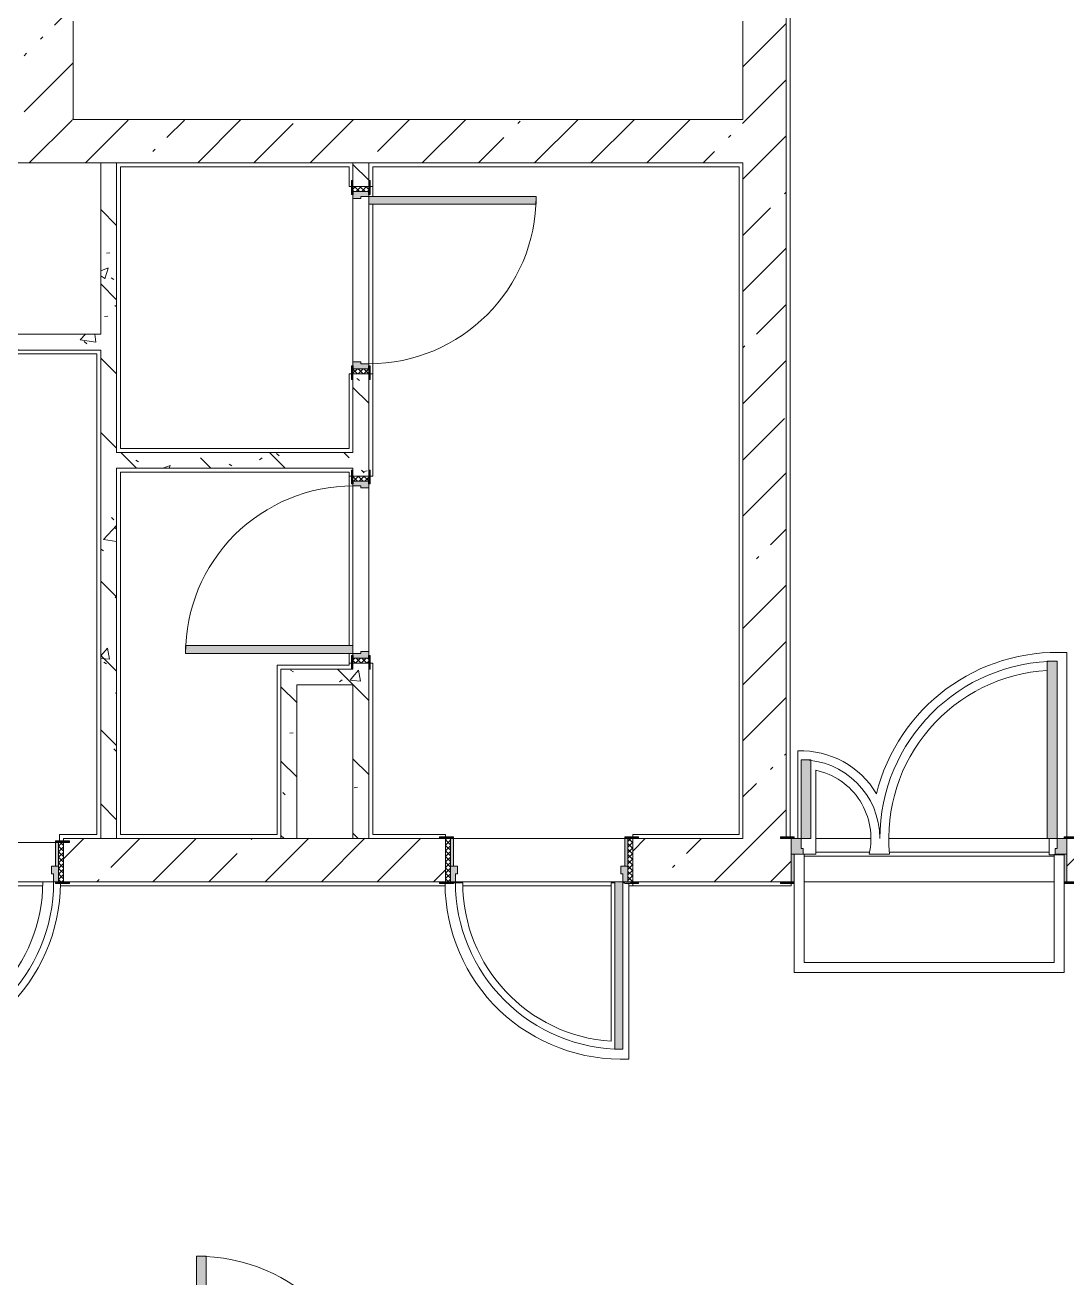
# Model space of a CAD drawing. Header units: millimetres. Extents: x -7229 to 193500, y -8553 to 29000.
# Drawn here: x 89165 to 94455, y 11389 to 17750 of the extents above; entities that cross this region are included whole.
import ezdxf

# ---------------------------------------------------------------- set-up
doc = ezdxf.new("R2010")
doc.units = ezdxf.units.MM
for name, color, linetype, lineweight, true_color in [('A-DOOR-1', 7, 'Continuous', 5, 0xaaaaaa), ('A-DOOR-2', 7, 'Continuous', 5, 0xe2e2e2), ('A-DOOR-FRAM-1', 7, 'Continuous', 5, 0xe2e2e2), ('A-DOOR-FRAM-2', 7, 'Continuous', 5, 0xaaaaaa), ('A-FLOR-1', 7, 'Continuous', 5, 0xaaaaaa), ('I-WALL-3', 7, 'Continuous', 5, 0x787878)]:
    doc.layers.add(name, color=color, linetype=linetype, lineweight=lineweight, true_color=true_color)
doc.layers.add('A-WALL-1', color=7, linetype='Continuous', lineweight=9)
doc.layers.add('I-WALL', color=7, linetype='Continuous', lineweight=5)
pattern_1 = [(45, (0, 0), (-285.1231, 285.1231), []), (45, (285.12, 0), (-285.1231, 285.1231), [504.031, -100.806, 16.764, -84.042])]
pattern_2 = [(135, (0, 0), (-377.1708, -377.1708), [533.4, -88.9, 17.78, -88.9]), (135, (0, 376.94), (-377.1708, -377.1708), []), (50, (0, 0), (637.6445, -55.7866), [66.675, -733.425]), (355, (0, 0), (-123.3494, 668.699), [53.34, -586.74]), (100.451, (53.14, -4.65), (514.299, 612.908), [56.665, -623.315]), (46.184, (0, 177.8), (948.7764, -147.15), [100.012, -1100.137]), (96.636, (79.1, 165.5), (830.909, 865.997), [84.998, -934.973]), (351.184, (0, 177.8), (830.918, 865.988), [80.01, -880.11]), (21, (88.9, 133.35), (530.6506, -357.9283), [66.675, -733.425]), (326, (88.9, 133.35), (216.308, 644.6585), [53.34, -586.74]), (71.451, (133.1, 103.5), (746.9596, 286.7243), [56.665, -623.315]), (37.5, (0, 0), (10.81053, 295.9426), [16.764, -562.864, 16.764, -578.866, -588.962]), (37.5, (0, 0), (10.81053, 295.9426), [-1175.258, 16.764, -572.198]), (7.5, (0, 0), (233.8692, 350.6318), [16.764, -322.834, 16.764, -549.529, -224.472]), (7.5, (0, 0), (233.8692, 350.6318), [-905.891, 16.764, -207.708]), (327.5, (-198.25, 0), (474.5678, -20.0513), [16.764, -205.486, 16.764, -676.656, -920.115]), (327.5, (-198.25, 0), (474.5678, -20.0513), [-915.67, 16.764, -903.351]), (317.5, (-287.15, 0), (518.4522, 88.9934), [16.764, -272.161, 16.764, -443.738, -653.415]), (317.5, (-287.15, 0), (518.4522, 88.9934), [-749.427, 16.764, -636.651])]
pattern_3 = [(135, (1826.41, 104.685), (-14.14214, -14.14214), []), (225, (1826.41, 104.685), (14.14214, -14.14214), [])]
pattern_4 = [(45, (-296.384, 104.685), (-14.1421, 14.1421), []), (135, (-296.384, 104.685), (-14.1421, -14.1421), [])]

# ---------------------------------------------------------------- blocks, each defined once
blk = doc.blocks.new('110_Дверь_СКБ_2Ст - Д-1_л_Лестничная клетка EIS60 2-32142534-1_2_1_птичка зашивка')
at = {"layer": 'A-DOOR-2'}
for points in [[(662.5, 1010), (612.5, 1010), (612.5, 110), (662.5, 110), (662.5, 786.4)], [(-637.5, 510), (-637.5, 110), (-587.5, 110), (-587.5, 510)], [(712.4, 30), (697.5, 30), (699.6, -110), (712.5, -110), (712.5, 30)]]:
    blk.add_hatch(color=256, dxfattribs=at).paths.add_polyline_path(points)
h = blk.add_hatch(color=256, dxfattribs=at)
h.paths.add_polyline_path([(662.5, 110), (662.5, 60), (652.5, 60), (652.5, 30), (712.5, 32.6), (712.5, 110)])
h.paths.add_polyline_path([(-637.5, 110), (-687.5, 110), (-687.2, 30), (-627.5, 35.6), (-627.5, 60), (-637.5, 60), (-637.5, 104.8)])
at = {"layer": 'A-DOOR-FRAM-1'}
for points in [[(-672.5, 118), (-742.5, 118), (-742.5, 110), (-672.5, 110)], [(729.9, 118), (697.5, 118), (697.5, 110), (767.5, 110), (767.5, 118)], [(-672.5, 30), (-687.5, 30), (-687.4, -110), (-672.5, -110), (-672.5, -21.5)], [(-687.4, -110), (-742.5, -110.2), (-742.5, -118), (-672.5, -118), (-674.5, -110)], [(767.5, -110), (697.5, -110), (698.9, -118), (767.5, -118)]]:
    blk.add_hatch(color=256, dxfattribs=at).paths.add_polyline_path(points)
at = {"layer": 'A-DOOR-1'}
for p, q in [((662.5, 1010), (612.5, 1010)), ((612.5, 1010), (612.5, 110)), ((662.5, 110), (662.5, 1010)), ((-637.5, 510), (-637.5, 110)), ((-587.5, 510), (-637.5, 510)), ((-587.5, 110), (-587.5, 510)), ((-637.5, 110), (-587.5, 110)), ((612.5, 110), (662.5, 110))]:
    blk.add_line(p, q, dxfattribs=at)
for centre, radius, start, end in [((662.5, 110), 900, 90, 180), ((-637.5, 110), 400, 360, 90)]:
    blk.add_arc(centre, radius, start, end, dxfattribs=at)
at = {"layer": 'A-DOOR-FRAM-2'}
for p, q in [((-672.5, 118), (-742.5, 118)), ((-742.5, 118), (-742.5, 110)), ((-742.5, 110), (-672.5, 110)), ((-637.5, 110), (-687.5, 110)), ((-687.5, 110), (-687.5, 30)), ((-672.5, 110), (-672.5, 118)), ((-637.5, 60), (-637.5, 110)), ((662.5, 110), (662.5, 60)), ((712.5, 110), (662.5, 110)), ((767.5, 118), (697.5, 118)), ((697.5, 118), (697.5, 110)), ((697.5, 110), (767.5, 110)), ((712.5, 30), (712.5, 110)), ((767.5, 110), (767.5, 118)), ((-687.5, 30), (-627.5, 30)), ((-672.5, 30), (-687.5, 30)), ((-687.5, 30), (-687.5, -110)), ((-672.5, -110), (-672.5, 30)), ((-627.5, 60), (-637.5, 60)), ((-627.5, 30), (-627.5, 60)), ((662.5, 60), (652.5, 60)), ((652.5, 60), (652.5, 30)), ((652.5, 30), (712.5, 30)), ((712.5, 30), (697.5, 30)), ((697.5, 30), (697.5, -110)), ((712.5, -110), (712.5, 30)), ((-672.5, -110), (-742.5, -110)), ((-742.5, -110), (-742.5, -118)), ((-742.5, -118), (-672.5, -118)), ((-687.5, -110), (-672.5, -110)), ((-672.5, -118), (-672.5, -110)), ((697.5, -110), (712.5, -110)), ((767.5, -110), (697.5, -110)), ((697.5, -110), (697.5, -118)), ((697.5, -118), (767.5, -118)), ((767.5, -118), (767.5, -110))]:
    blk.add_line(p, q, dxfattribs=at)
blk = doc.blocks.new('110_Дверь_СКБ_1Ст_Внутренняя1 - Д-8 950x2100h_охрана-31784688-1_2_1_птичка зашивка')
at = {"layer": 'A-DOOR-1'}
h = blk.add_hatch(dxfattribs=at)
h.set_pattern_fill('FP_23', color=256, style=0, pattern_type=2)
h.set_pattern_definition([(135, (1826.41, 164.685), (-14.14214, -14.14214), []), (225, (1826.41, 164.685), (14.14214, -14.14214), [])])
h.paths.add_polyline_path([(487.5, 100), (462.5, 100), (462.5, -100), (487.5, -100)])
at = {"layer": 'A-DOOR-2'}
h = blk.add_hatch(color=256, dxfattribs=at)
h.paths.add_polyline_path([(-422.5, 100), (-437.5, 100), (-437.5, 20), (-402.5, 20), (-402.5, 60), (-412.5, 60), (-412.5, 100)])
h.paths.add_polyline_path([(462.5, 100), (437.5, 100), (437.5, 60), (427.5, 60), (427.5, 20), (462.5, 20)])
at = {"layer": 'A-DOOR-FRAM-1'}
for points in [[(397.5, 950), (397.5, 100), (437.5, 100), (437.5, 950)], [(-432.5, 108), (-492.5, 108), (-492.5, 100), (-422.5, 100), (-422.5, 108)], [(467.5, 108), (447.5, 108), (447.5, 100), (517.5, 100), (517.5, 108), (487.5, 108)], [(-437.5, 20), (-437.5, -100), (-422.5, -100), (-422.5, 20)], [(447.5, 20), (447.5, -100), (462.5, -100), (462.5, 20)], [(-462.5, -100), (-492.5, -100), (-492.5, -108), (-422.5, -108), (-422.5, -100), (-437.5, -100)], [(487.5, -100), (447.5, -100), (447.5, -108), (517.5, -108), (517.5, -100)]]:
    blk.add_hatch(color=256, dxfattribs=at).paths.add_polyline_path(points)
at = {"layer": 'A-DOOR-FRAM-2'}
h = blk.add_hatch(dxfattribs=at)
h.set_pattern_fill('FP_24', color=256, style=0, pattern_type=2)
h.set_pattern_definition([(45, (-296.384, 164.685), (-14.1421, 14.1421), []), (135, (-296.384, 164.685), (-14.1421, -14.1421), [])])
h.paths.add_polyline_path([(-458.5, 100), (-462.5, 100), (-462.5, -100), (-437.5, -100), (-437.5, 100)])
at = {"layer": 'A-DOOR-1'}
for p, q in [((437.5, 950), (397.5, 950)), ((397.5, 950), (397.5, 100)), ((437.5, 100), (437.5, 950)), ((397.5, 100), (437.5, 100))]:
    blk.add_line(p, q, dxfattribs=at)
blk.add_arc((437.5, 100), 850, 90, 180, dxfattribs=at)
at = {"layer": 'A-DOOR-FRAM-2'}
for p, q in [((-422.5, 108), (-492.5, 108)), ((-492.5, 108), (-492.5, 100)), ((-492.5, 100), (-422.5, 100)), ((-437.5, 100), (-462.5, 100)), ((-462.5, 100), (-462.5, -100)), ((-412.5, 100), (-437.5, 100)), ((-437.5, 100), (-437.5, 20)), ((-437.5, -100), (-437.5, 100)), ((-422.5, 100), (-437.5, 100)), ((-437.5, 100), (-437.5, 99)), ((-437.5, 99), (-422.5, 99)), ((-422.5, 100), (-422.5, 108)), ((-422.5, 99), (-422.5, 100)), ((-412.5, 60), (-412.5, 100)), ((437.5, 100), (437.5, 60)), ((462.5, 100), (437.5, 100)), ((517.5, 108), (447.5, 108)), ((447.5, 108), (447.5, 100)), ((462.5, 100), (447.5, 100)), ((447.5, 100), (447.5, 99)), ((447.5, 100), (517.5, 100)), ((447.5, 99), (462.5, 99)), ((462.5, 20), (462.5, 100)), ((487.5, 100), (462.5, 100)), ((462.5, 100), (462.5, -100)), ((462.5, 99), (462.5, 100)), ((487.5, -100), (487.5, 100)), ((517.5, 100), (517.5, 108)), ((-437.5, 20), (-402.5, 20)), ((-422.5, 20), (-437.5, 20)), ((-437.5, 20), (-437.5, -100)), ((-422.5, -100), (-422.5, 20)), ((-402.5, 60), (-412.5, 60)), ((-402.5, 20), (-402.5, 60)), ((437.5, 60), (427.5, 60)), ((427.5, 60), (427.5, 20)), ((427.5, 20), (462.5, 20)), ((462.5, 20), (447.5, 20)), ((447.5, 20), (447.5, -100)), ((462.5, -100), (462.5, 20)), ((-422.5, -100), (-492.5, -100)), ((-492.5, -100), (-492.5, -108)), ((-492.5, -108), (-422.5, -108)), ((-462.5, -100), (-437.5, -100)), ((-437.5, -100), (-422.5, -100)), ((-422.5, -108), (-422.5, -100)), ((447.5, -100), (462.5, -100)), ((517.5, -100), (447.5, -100)), ((447.5, -100), (447.5, -108)), ((447.5, -108), (517.5, -108)), ((462.5, -100), (487.5, -100)), ((517.5, -108), (517.5, -100))]:
    blk.add_line(p, q, dxfattribs=at)
blk = doc.blocks.new('110_Дверь_СКБ_1Ст_Внутренняя1 - Д-8_п_ 950x2100h_охрана 2-32201800-1_2_1_птичка зашивка')
at = {"layer": 'A-DOOR-1'}
h = blk.add_hatch(dxfattribs=at)
h.set_pattern_fill('FP_57', color=256, style=0, pattern_type=2)
h.set_pattern_definition([(135, (1826.41, 174.685), (-14.14214, -14.14214), []), (225, (1826.41, 174.685), (14.14214, -14.14214), [])])
h.paths.add_polyline_path([(462.5, 110), (462.5, -110), (487.5, -110), (487.5, 110)])
at = {"layer": 'A-DOOR-2'}
h = blk.add_hatch(color=256, dxfattribs=at)
h.paths.add_polyline_path([(462.5, 110), (437.5, 110), (437.5, 70), (427.5, 70), (427.5, 30), (462.5, 30)])
h.paths.add_polyline_path([(-412.5, 110), (-437.5, 110), (-437.5, 30), (-402.5, 30), (-402.5, 70), (-412.5, 70)])
at = {"layer": 'A-DOOR-FRAM-1'}
for points in [[(-412.5, 960), (-412.5, 110), (-372.5, 115.3), (-372.5, 960), (-394.7, 960)], [(-443.8, 118), (-492.5, 118), (-492.5, 110), (-422.5, 115.3), (-422.5, 118), (-443.5, 118)], [(487.5, 118), (447.5, 115.3), (447.5, 110), (517.5, 110), (517.5, 118), (490, 118)], [(-437.5, 30), (-437.5, -110), (-422.5, -110), (-422.5, 30)], [(462.5, 30), (447.5, 30), (447.5, -110), (462.5, -110)], [(-422.5, -110), (-492.5, -110.2), (-492.5, -118), (-422.5, -118)], [(487.5, -110), (447.5, -110), (447.5, -118), (517.5, -118), (517.5, -110)]]:
    blk.add_hatch(color=256, dxfattribs=at).paths.add_polyline_path(points)
at = {"layer": 'A-DOOR-FRAM-2'}
h = blk.add_hatch(dxfattribs=at)
h.set_pattern_fill('FP_58', color=256, style=0, pattern_type=2)
h.set_pattern_definition([(45, (-296.384, 174.685), (-14.1421, 14.1421), []), (135, (-296.384, 174.685), (-14.1421, -14.1421), [])])
h.paths.add_polyline_path([(-462.5, 110), (-462.5, -110), (-437.5, -110), (-437.5, 110)])
at = {"layer": 'A-DOOR-1'}
for p, q in [((-412.5, 960), (-412.5, 110)), ((-372.5, 960), (-412.5, 960)), ((-372.5, 110), (-372.5, 960)), ((-412.5, 110), (-372.5, 110))]:
    blk.add_line(p, q, dxfattribs=at)
blk.add_arc((-412.5, 110), 850, 360, 90, dxfattribs=at)
at = {"layer": 'A-DOOR-FRAM-2'}
for p, q in [((-422.5, 118), (-492.5, 118)), ((-492.5, 118), (-492.5, 110)), ((-492.5, 110), (-422.5, 110)), ((-437.5, 110), (-462.5, 110)), ((-462.5, 110), (-462.5, -110)), ((-412.5, 110), (-437.5, 110)), ((-437.5, 110), (-437.5, 30)), ((-437.5, -110), (-437.5, 110)), ((-422.5, 110), (-437.5, 110)), ((-437.5, 110), (-437.5, 109)), ((-437.5, 109), (-422.5, 109)), ((-422.5, 110), (-422.5, 118)), ((-422.5, 109), (-422.5, 110)), ((-412.5, 70), (-412.5, 110)), ((-402.5, 70), (-412.5, 70)), ((-402.5, 30), (-402.5, 70)), ((437.5, 70), (427.5, 70)), ((427.5, 70), (427.5, 30)), ((437.5, 110), (437.5, 70)), ((462.5, 110), (437.5, 110)), ((517.5, 118), (447.5, 118)), ((447.5, 118), (447.5, 110)), ((462.5, 110), (447.5, 110)), ((447.5, 110), (447.5, 109)), ((447.5, 110), (517.5, 110)), ((447.5, 109), (462.5, 109)), ((462.5, 30), (462.5, 110)), ((487.5, 110), (462.5, 110)), ((462.5, 110), (462.5, -110)), ((462.5, 109), (462.5, 110)), ((487.5, -110), (487.5, 110)), ((517.5, 110), (517.5, 118)), ((-437.5, 30), (-402.5, 30)), ((-422.5, 30), (-437.5, 30)), ((-437.5, 30), (-437.5, -110)), ((-422.5, -110), (-422.5, 30)), ((427.5, 30), (462.5, 30)), ((462.5, 30), (447.5, 30)), ((447.5, 30), (447.5, -110)), ((462.5, -110), (462.5, 30)), ((-422.5, -110), (-492.5, -110)), ((-492.5, -110), (-492.5, -118)), ((-492.5, -118), (-422.5, -118)), ((-462.5, -110), (-437.5, -110)), ((-437.5, -110), (-422.5, -110)), ((-422.5, -118), (-422.5, -110)), ((447.5, -110), (462.5, -110)), ((517.5, -110), (447.5, -110)), ((447.5, -110), (447.5, -118)), ((447.5, -118), (517.5, -118)), ((462.5, -110), (487.5, -110)), ((517.5, -118), (517.5, -110))]:
    blk.add_line(p, q, dxfattribs=at)
blk = doc.blocks.new('110_Дверь_СКБ_2Ст - Д-2а_п_ Из коридора на лестницу-32215207-1_2_1_птичка зашивка')
at = {"layer": 'A-DOOR-2'}
for points in [[(-637.5, 100), (-587.5, 100), (-587.5, 1000), (-637.5, 1000), (-637.5, 107.6)], [(612.5, 100), (662.5, 100), (662.5, 500), (612.5, 500), (612.5, 120)], [(712.5, -100), (712.5, 20), (697.5, 20), (697.5, -100), (703.7, -100)]]:
    blk.add_hatch(color=256, dxfattribs=at).paths.add_polyline_path(points)
h = blk.add_hatch(color=256, dxfattribs=at)
h.paths.add_polyline_path([(-637.5, 20), (-627.5, 20), (-627.5, 50), (-637.5, 50), (-637.5, 100), (-687.5, 100), (-684.3, 20)])
h.paths.add_polyline_path([(662.5, 20), (712.5, 20), (712.5, 100), (662.5, 100), (662.5, 50), (652.5, 50), (652.5, 20)])
at = {"layer": 'A-DOOR-FRAM-1'}
for points in [[(-672.5, 100), (-672.5, 108), (-742.5, 108), (-742.5, 100), (-687.5, 100)], [(697.5, 100), (767.5, 100), (767.5, 108), (697.5, 108)], [(-673.4, -100), (-672.5, -100), (-672.5, 20), (-687.5, 20), (-684.8, -100)], [(-687.5, -108), (-672.5, -108), (-673.4, -100), (-742.5, -100), (-742.5, -108), (-712.5, -108)], [(767.5, -108), (767.5, -100), (697.5, -100), (703, -108), (766, -108)]]:
    blk.add_hatch(color=256, dxfattribs=at).paths.add_polyline_path(points)
at = {"layer": 'A-DOOR-1'}
for p, q in [((-637.5, 1000), (-637.5, 100)), ((-587.5, 1000), (-637.5, 1000)), ((-587.5, 100), (-587.5, 1000)), ((662.5, 500), (612.5, 500)), ((612.5, 500), (612.5, 100)), ((662.5, 100), (662.5, 500)), ((-637.5, 100), (-587.5, 100)), ((612.5, 100), (662.5, 100))]:
    blk.add_line(p, q, dxfattribs=at)
for centre, radius, start, end in [((-637.5, 100), 900, 0, 90), ((662.5, 100), 400, 90, 180)]:
    blk.add_arc(centre, radius, start, end, dxfattribs=at)
at = {"layer": 'A-DOOR-FRAM-2'}
for p, q in [((-672.5, 108), (-742.5, 108)), ((-742.5, 108), (-742.5, 100)), ((-742.5, 100), (-672.5, 100)), ((-637.5, 100), (-687.5, 100)), ((-687.5, 100), (-687.5, 20)), ((-672.5, 100), (-672.5, 108)), ((-637.5, 50), (-637.5, 100)), ((662.5, 100), (662.5, 50)), ((712.5, 100), (662.5, 100)), ((767.5, 108), (697.5, 108)), ((697.5, 108), (697.5, 100)), ((697.5, 100), (767.5, 100)), ((712.5, 20), (712.5, 100)), ((767.5, 100), (767.5, 108)), ((-687.5, 20), (-627.5, 20)), ((-672.5, 20), (-687.5, 20)), ((-687.5, 20), (-687.5, -100)), ((-672.5, -100), (-672.5, 20)), ((-627.5, 50), (-637.5, 50)), ((-627.5, 20), (-627.5, 50)), ((662.5, 50), (652.5, 50)), ((652.5, 50), (652.5, 20)), ((652.5, 20), (712.5, 20)), ((712.5, 20), (697.5, 20)), ((697.5, 20), (697.5, -100)), ((712.5, -100), (712.5, 20)), ((-672.5, -100), (-742.5, -100)), ((-742.5, -100), (-742.5, -108)), ((-742.5, -108), (-672.5, -108)), ((-687.5, -100), (-672.5, -100)), ((-672.5, -108), (-672.5, -100)), ((697.5, -100), (712.5, -100)), ((767.5, -100), (697.5, -100)), ((697.5, -100), (697.5, -108)), ((697.5, -108), (767.5, -108)), ((767.5, -108), (767.5, -100))]:
    blk.add_line(p, q, dxfattribs=at)
blk = doc.blocks.new('110_Дверь_СКБ_1Ст_Внутренняя1 - Д-7_п__950x2100h_Туалет-32207265-1_2_1_птичка зашивка')
at = {"layer": 'A-DOOR-1'}
h = blk.add_hatch(dxfattribs=at)
h.set_pattern_fill('FP_25', color=256, style=0, pattern_type=2)
h.set_pattern_definition(pattern_3)
h.paths.add_polyline_path([(487.5, 40), (462.5, 40), (462.5, -40), (487.5, -40)])
at = {"layer": 'A-DOOR-2'}
h = blk.add_hatch(color=256, dxfattribs=at)
h.paths.add_polyline_path([(462.5, 16.3), (462.5, 40), (437.5, 40), (437.5, 0), (427.5, 0), (427.5, -40), (462.5, -40)])
h.paths.add_polyline_path([(-402.5, 0), (-412.5, 0), (-412.5, 40), (-437.5, 40), (-437.5, -40), (-402.5, -40), (-402.5, -16)])
at = {"layer": 'A-DOOR-FRAM-1'}
for points in [[(-372.5, 60), (-372.5, 890), (-412.5, 890), (-412.5, 40), (-372.5, 40)], [(-422.5, 40), (-422.5, 48), (-492.5, 48), (-492.5, 40), (-437.5, 40)], [(517.5, 48), (447.5, 48), (447.5, 40), (517.5, 40)], [(-422.5, -40), (-492.5, -40), (-492.5, -48), (-422.5, -48)], [(517.5, -48), (517.5, -40), (447.5, -40), (447.5, -48), (487.5, -48)]]:
    blk.add_hatch(color=256, dxfattribs=at).paths.add_polyline_path(points)
at = {"layer": 'A-DOOR-FRAM-2'}
h = blk.add_hatch(dxfattribs=at)
h.set_pattern_fill('FP_26', color=256, style=0, pattern_type=2)
h.set_pattern_definition(pattern_4)
h.paths.add_polyline_path([(-437.5, 40), (-462.5, 40), (-460.8, -40), (-437.5, -40)])
at = {"layer": 'A-DOOR-1'}
for p, q in [((-412.5, 890), (-412.5, 40)), ((-372.5, 890), (-412.5, 890)), ((-372.5, 40), (-372.5, 890)), ((-412.5, 40), (-372.5, 40))]:
    blk.add_line(p, q, dxfattribs=at)
blk.add_arc((-412.5, 40), 850, 360, 90, dxfattribs=at)
at = {"layer": 'A-DOOR-FRAM-2'}
for p, q in [((-422.5, 48), (-492.5, 48)), ((-492.5, 48), (-492.5, 40)), ((-492.5, 40), (-422.5, 40)), ((-437.5, 40), (-462.5, 40)), ((-462.5, 40), (-462.5, -40)), ((-412.5, 40), (-437.5, 40)), ((-437.5, 40), (-437.5, -40)), ((-437.5, -40), (-437.5, 40)), ((-422.5, 40), (-437.5, 40)), ((-437.5, 40), (-437.5, 39)), ((-437.5, 39), (-422.5, 39)), ((-422.5, 40), (-422.5, 48)), ((-422.5, 39), (-422.5, 40)), ((-412.5, 0), (-412.5, 40)), ((-402.5, 0), (-412.5, 0)), ((-402.5, -40), (-402.5, 0)), ((437.5, 0), (427.5, 0)), ((427.5, 0), (427.5, -40)), ((437.5, 40), (437.5, 0)), ((462.5, 40), (437.5, 40)), ((517.5, 48), (447.5, 48)), ((447.5, 48), (447.5, 40)), ((462.5, 40), (447.5, 40)), ((447.5, 40), (447.5, 39)), ((447.5, 40), (517.5, 40)), ((447.5, 39), (462.5, 39)), ((462.5, -40), (462.5, 40)), ((487.5, 40), (462.5, 40)), ((462.5, 40), (462.5, -40)), ((462.5, 39), (462.5, 40)), ((487.5, -40), (487.5, 40)), ((517.5, 40), (517.5, 48)), ((-422.5, -40), (-492.5, -40)), ((-492.5, -40), (-492.5, -48)), ((-492.5, -48), (-422.5, -48)), ((-462.5, -40), (-437.5, -40)), ((-422.5, -39), (-437.5, -39)), ((-437.5, -39), (-437.5, -40)), ((-437.5, -40), (-402.5, -40)), ((-437.5, -40), (-422.5, -40)), ((-422.5, -40), (-422.5, -39)), ((-422.5, -48), (-422.5, -40)), ((427.5, -40), (462.5, -40)), ((462.5, -39), (447.5, -39)), ((447.5, -39), (447.5, -40)), ((447.5, -40), (462.5, -40)), ((517.5, -40), (447.5, -40)), ((447.5, -40), (447.5, -48)), ((447.5, -48), (517.5, -48)), ((462.5, -40), (462.5, -39)), ((462.5, -40), (487.5, -40)), ((517.5, -48), (517.5, -40))]:
    blk.add_line(p, q, dxfattribs=at)
blk = doc.blocks.new('110_Дверь_СКБ_1Ст_Внутренняя1 - Д-7_л__950x2100h_Туалет-32209783-1_2_1_птичка зашивка')
at = {"layer": 'A-DOOR-1'}
h = blk.add_hatch(dxfattribs=at)
h.set_pattern_fill('FP_25', color=256, style=0, pattern_type=2)
h.set_pattern_definition(pattern_3)
h.paths.add_polyline_path([(462.5, -40), (487.5, -40), (487.5, 40), (462.5, 40)])
at = {"layer": 'A-DOOR-2'}
h = blk.add_hatch(color=256, dxfattribs=at)
h.paths.add_polyline_path([(-437.5, 40), (-437.5, -40), (-402.5, -40), (-402.5, 0), (-412.5, 0), (-412.5, 40)])
h.paths.add_polyline_path([(427.5, -16), (427.5, -40), (462.5, -40), (462.5, 40), (437.5, 40), (437.5, 0), (427.5, 0)])
at = {"layer": 'A-DOOR-FRAM-1'}
for points in [[(-412.5, 403.2), (-412.5, 40), (-372.5, 40), (-372.5, 890), (-412.5, 890), (-412.5, 425.6)], [(-492.5, 40), (-422.5, 40), (-422.5, 48), (-492.5, 48)], [(447.5, 40), (517.5, 40), (517.5, 48), (447.5, 48)], [(-492.5, -48), (-422.5, -48), (-422.5, -40), (-492.5, -40)], [(447.5, -48), (517.5, -48), (515.1, -40), (447.5, -40)]]:
    blk.add_hatch(color=256, dxfattribs=at).paths.add_polyline_path(points)
at = {"layer": 'A-DOOR-FRAM-2'}
h = blk.add_hatch(dxfattribs=at)
h.set_pattern_fill('FP_26', color=256, style=0, pattern_type=2)
h.set_pattern_definition(pattern_4)
h.paths.add_polyline_path([(-462.5, 40), (-462.5, -40), (-437.5, -40), (-437.5, 40)])
at = {"layer": 'A-DOOR-1'}
for p, q in [((-412.5, 890), (-412.5, 40)), ((-372.5, 890), (-412.5, 890)), ((-372.5, 40), (-372.5, 890)), ((-412.5, 40), (-372.5, 40))]:
    blk.add_line(p, q, dxfattribs=at)
blk.add_arc((-412.5, 40), 850, 360, 90, dxfattribs=at)
at = {"layer": 'A-DOOR-FRAM-2'}
for p, q in [((-422.5, 48), (-492.5, 48)), ((-492.5, 48), (-492.5, 40)), ((-492.5, 40), (-422.5, 40)), ((-437.5, 40), (-462.5, 40)), ((-462.5, 40), (-462.5, -40)), ((-412.5, 40), (-437.5, 40)), ((-437.5, 40), (-437.5, -40)), ((-437.5, -40), (-437.5, 40)), ((-422.5, 40), (-437.5, 40)), ((-437.5, 40), (-437.5, 39)), ((-437.5, 39), (-422.5, 39)), ((-422.5, 40), (-422.5, 48)), ((-422.5, 39), (-422.5, 40)), ((-412.5, 0), (-412.5, 40)), ((-402.5, 0), (-412.5, 0)), ((-402.5, -40), (-402.5, 0)), ((437.5, 0), (427.5, 0)), ((427.5, 0), (427.5, -40)), ((437.5, 40), (437.5, 0)), ((462.5, 40), (437.5, 40)), ((517.5, 48), (447.5, 48)), ((447.5, 48), (447.5, 40)), ((462.5, 40), (447.5, 40)), ((447.5, 40), (447.5, 39)), ((447.5, 40), (517.5, 40)), ((447.5, 39), (462.5, 39)), ((462.5, -40), (462.5, 40)), ((487.5, 40), (462.5, 40)), ((462.5, 40), (462.5, -40)), ((462.5, 39), (462.5, 40)), ((487.5, -40), (487.5, 40)), ((517.5, 40), (517.5, 48)), ((-422.5, -40), (-492.5, -40)), ((-492.5, -40), (-492.5, -48)), ((-492.5, -48), (-422.5, -48)), ((-462.5, -40), (-437.5, -40)), ((-422.5, -39), (-437.5, -39)), ((-437.5, -39), (-437.5, -40)), ((-437.5, -40), (-402.5, -40)), ((-437.5, -40), (-422.5, -40)), ((-422.5, -40), (-422.5, -39)), ((-422.5, -48), (-422.5, -40)), ((427.5, -40), (462.5, -40)), ((462.5, -39), (447.5, -39)), ((447.5, -39), (447.5, -40)), ((447.5, -40), (462.5, -40)), ((517.5, -40), (447.5, -40)), ((447.5, -40), (447.5, -48)), ((447.5, -48), (517.5, -48)), ((462.5, -40), (462.5, -39)), ((462.5, -40), (487.5, -40)), ((517.5, -48), (517.5, -40))]:
    blk.add_line(p, q, dxfattribs=at)

msp = doc.modelspace()

# ---------------------------------------------------------------- hatches: boundary and pattern name
at = {"layer": 'I-WALL'}
h = msp.add_hatch(dxfattribs=at)
h.set_pattern_fill('FP_1', color=256, style=0, pattern_type=2)
h.set_pattern_definition(pattern_1)
h.paths.add_polyline_path([(89160, 17270), (89410, 17270), (89410, 27100), (89160, 27100), (89160, 17850)])
h = msp.add_hatch(dxfattribs=at)
h.set_pattern_fill('FP_1', color=256, style=0, pattern_type=2)
h.set_pattern_definition(pattern_1)
h.paths.add_polyline_path([(93000, 13620), (93000, 13628), (93030, 13628), (93029.6, 21150), (92810, 21150), (92810, 13620)])
h = msp.add_hatch(dxfattribs=at)
h.set_pattern_fill('FP_1', color=256, style=0, pattern_type=2)
h.set_pattern_definition(pattern_1)
h.paths.add_polyline_path([(92810, 17050), (92810, 17270), (86490, 17265.3), (86490, 17050), (92790, 17050)])
h = msp.add_hatch(dxfattribs=at)
h.set_pattern_fill('FP_1', color=256, style=0, pattern_type=2)
h.set_pattern_definition(pattern_1)
h.paths.add_polyline_path([(89650, 13400), (91300, 13400), (91300, 13620), (89360, 13620), (89360, 13608), (89390, 13608), (89390, 13600), (89360, 13600), (89360, 13400), (89530, 13400)])
h.paths.add_polyline_path([(92810, 13400), (92810, 13620), (92250, 13620), (92250, 13400), (92793.8, 13400)])
h = msp.add_hatch(dxfattribs=at)
h.set_pattern_fill('FP_1', color=256, style=0, pattern_type=2)
h.set_pattern_definition(pattern_1)
h.paths.add_polyline_path([(94800, 13400), (94800, 13620), (94455, 13620), (94455, 13400), (94580, 13400)])
h.paths.add_polyline_path([(92810, 13400), (93055, 13400), (93050, 13620), (92810, 13620)])
at = {"layer": 'I-WALL-3'}
h = msp.add_hatch(dxfattribs=at)
h.set_pattern_fill('FP_31', color=256, style=0, pattern_type=2)
h.set_pattern_definition(pattern_2)
h.paths.add_polyline_path([(89550, 13620), (89630, 13620), (89630, 17050), (89550, 17050), (89550, 13640)])
h = msp.add_hatch(dxfattribs=at)
h.set_pattern_fill('FP_31', color=256, style=0, pattern_type=2)
h.set_pattern_definition(pattern_2)
h.paths.add_polyline_path([(90910, 13620), (90910, 14510.1), (90830, 14510.1), (90830, 13620)])
h.paths.add_polyline_path([(90910, 15460.1), (90910, 15980.1), (90830, 15980.1), (90830, 15460.1)])
h.paths.add_polyline_path([(90830, 16930.1), (90910, 16930.1), (90910, 17050), (90830, 17050), (90830, 16960.1)])
h = msp.add_hatch(dxfattribs=at)
h.set_pattern_fill('FP_31', color=256, style=0, pattern_type=2)
h.set_pattern_definition(pattern_2)
h.paths.add_polyline_path([(89530, 16100), (89550, 16100), (89550, 16180), (86470, 16180), (86470, 16100), (89474.1, 16100)])
h = msp.add_hatch(dxfattribs=at)
h.set_pattern_fill('FP_31', color=256, style=0, pattern_type=2)
h.set_pattern_definition(pattern_2)
h.paths.add_polyline_path([(89630, 15500.1), (90830, 15500.1), (90830, 15580.1), (89630, 15580.1)])
h = msp.add_hatch(dxfattribs=at)
h.set_pattern_fill('FP_31', color=256, style=0, pattern_type=2)
h.set_pattern_definition(pattern_2)
h.paths.add_polyline_path([(90830, 14400), (90830, 14480), (90464.3, 14480), (90464.3, 14400), (90810, 14400)])
h = msp.add_hatch(dxfattribs=at)
h.set_pattern_fill('FP_31', color=256, style=0, pattern_type=2)
h.set_pattern_definition(pattern_2)
h.paths.add_polyline_path([(90538.6, 13620), (90544.3, 13624.3), (90544.3, 14400), (90464.3, 14400), (90464.3, 13620)])

# ---------------------------------------------------------------- linework, layer by layer
at = {"layer": 'A-FLOR-1'}
for p, q in [((93050, 21130), (93050, 13628)), ((90810, 17030), (89650, 17030)), ((89650, 17030), (89650, 15600.1)), ((90810, 16930.1), (90810, 17030)), ((92790, 17030), (90930, 17030)), ((90930, 16880.1), (90930, 17030)), ((92790, 13640), (92790, 17030)), ((90822, 16930.1), (90810, 16930.1)), ((90930, 16930.1), (90918, 16930.1)), ((90930, 15460.1), (90930, 16840.1)), ((89530, 16080), (86490, 16080)), ((89530, 13640), (89530, 16080)), ((90810, 15600.1), (90810, 15980.1)), ((90810, 15980.1), (90822, 15980.1)), ((90918, 15980.1), (90930, 15980.1)), ((89650, 15600.1), (90810, 15600.1)), ((90810, 15480.1), (89650, 15480.1)), ((89650, 15480.1), (89650, 13640)), ((90810, 14600.1), (90810, 15480.1)), ((90822, 15460.1), (90810, 15460.1)), ((90930, 15460.1), (90918, 15460.1)), ((90810, 14500), (90810, 14560.1)), ((90810, 14510.1), (90822, 14510.1)), ((90918, 14510.1), (90930, 14510.1)), ((90930, 14510.1), (90930, 13640)), ((94454.6, 13628), (94454.6, 14563.7)), ((90444.3, 13640), (90444.3, 14500)), ((90444.3, 14500), (90810, 14500)), ((93088.2, 14064.7), (93088.2, 13620)), ((93180, 13540.9), (93180, 13967)), ((89340, 13640), (89530, 13640)), ((89340, 13608), (89340, 13640)), ((89650, 13640), (90444.3, 13640)), ((90930, 13640), (91300, 13640)), ((91300, 13640), (91300, 13628)), ((92250, 13628), (92250, 13640)), ((92250, 13640), (92790, 13640)), ((94364.6, 13620), (94364.6, 13537.9)), ((93180, 13550), (93452.4, 13550)), ((93553.3, 13550), (94364.6, 13550)), ((93114.7, 13540.9), (93180, 13540.9)), ((93120, 12990), (93120, 13540)), ((94390, 13530), (93120, 13530)), ((93451.2, 13541.4), (93553.6, 13541.4)), ((94364.6, 13537.9), (94440, 13537.9)), ((94390, 13540), (94390, 12990)), ((88501, 13380), (89253.7, 13380)), ((89310, 13400), (89255, 13400)), ((91298.1, 13380), (89343.8, 13380)), ((91387.3, 13394.7), (91340, 13394.7)), ((91388.2, 13380), (92141.3, 13380)), ((92160, 13394.7), (92141.3, 13394.7)), ((92141.3, 13394.7), (92141.3, 12591.3)), ((92210, 13394.7), (92200, 13394.7)), ((92231.3, 12500.6), (92231.3, 13392)), ((93055, 13380), (92231.3, 13380)), ((92250, 13380), (92250, 13392)), ((93055, 13392), (93055, 13380)), ((93070, 13392), (93070, 12940)), ((94440, 12940), (94440, 13392)), ((94390, 12990), (93120, 12990)), ((93070, 12940), (94440, 12940))]:
    msp.add_line(p, q, dxfattribs=at)
for centre, radius, start, end in [((94405, 13620), 945, 86.9906, 166.09511), ((94405, 13620), 855, 93.35556, 185.27324), ((93105, 13620), 445, 30.68536, 92.15971), ((93105, 13620), 355, 347.21166, 77.80233), ((88450, 13400), 895, 267.50529, 359.48672), ((88450, 13400), 805, 273.63543, 0), ((92192.3, 13394.7), 895, 180.17419, 272.49471), ((92192.3, 13394.7), 805, 180, 266.36457)]:
    msp.add_arc(centre, radius, start, end, dxfattribs=at)
at = {"layer": 'A-WALL-1'}
for p, q in [((89630, 17050), (89550, 17050)), ((90910, 17050), (90830, 17050)), ((89550, 13620), (89630, 13620)), ((90464.3, 13620), (90544.3, 13620)), ((90830, 13620), (90910, 13620))]:
    msp.add_line(p, q, dxfattribs=at)
at = {"layer": 'I-WALL'}
for p, q in [((93030, 13628), (93030, 21150)), ((89410, 17270), (89410, 17770)), ((92810, 17770), (92810, 17270)), ((92810, 17270), (89410, 17270)), ((88621, 17050), (89550, 17050)), ((89550, 17050), (89550, 16180)), ((89630, 17050), (90830, 17050)), ((89630, 15580.1), (89630, 17050)), ((90830, 17050), (90830, 16960.1)), ((90910, 17050), (92810, 17050)), ((90910, 16960.1), (90910, 17050)), ((92810, 17050), (92810, 13620)), ((90830, 16040.1), (90830, 16870.1)), ((90910, 16840.1), (90910, 16030.1)), ((89550, 16180), (88621, 16180)), ((86470, 16100), (89550, 16100)), ((89550, 16100), (89550, 13620)), ((90830, 15950.1), (90830, 15580.1)), ((90910, 15490.1), (90910, 15950.1)), ((90830, 15580.1), (89630, 15580.1)), ((89630, 15500.1), (90830, 15500.1)), ((89630, 13620), (89630, 15500.1)), ((90830, 15500.1), (90830, 15490.1)), ((90830, 14600.1), (90830, 15410.1)), ((90910, 15400.1), (90910, 14570.1)), ((90830, 14480), (90464.3, 14480)), ((90464.3, 14480), (90464.3, 13620)), ((90910, 13620), (90910, 14480.1)), ((90544.3, 14400), (90830, 14400)), ((90544.3, 13620), (90544.3, 14400)), ((90830, 14400), (90830, 13620)), ((89550, 13620), (89360, 13620)), ((89360, 13620), (89360, 13608)), ((90464.3, 13620), (89630, 13620)), ((90830, 13620), (90544.3, 13620)), ((91270, 13620), (90910, 13620)), ((91340, 13620), (92210, 13620)), ((92810, 13620), (92280, 13620)), ((93180, 13620), (93458.9, 13620)), ((93550.9, 13620), (94355, 13620)), ((88450, 13600), (89320, 13600)), ((89255, 13400), (88501, 13400)), ((89390, 13400), (91270, 13400)), ((92160, 13400), (91350, 13400)), ((92280, 13400), (92810, 13400)), ((92810, 13400), (93000, 13400)), ((94390, 13400), (93120, 13400))]:
    msp.add_line(p, q, dxfattribs=at)

# ---------------------------------------------------------------- block references
at = {"layer": 'A-DOOR-1'}
for name, p, rotation in [('110_Дверь_СКБ_1Ст_Внутренняя1 - Д-7_п__950x2100h_Туалет-32207265-1_2_1_птичка зашивка', (90870, 16467.6), 270), ('110_Дверь_СКБ_1Ст_Внутренняя1 - Д-7_л__950x2100h_Туалет-32209783-1_2_1_птичка зашивка', (90870, 14972.6), 90), ('110_Дверь_СКБ_1Ст_Внутренняя1 - Д-8_п_ 950x2100h_охрана 2-32201800-1_2_1_птичка зашивка', (91787.5, 13510), 180), ('110_Дверь_СКБ_1Ст_Внутренняя1 - Д-8 950x2100h_охрана-31784688-1_2_1_птичка зашивка', (88897.5, 13500), 180)]:
    msp.add_blockref(name, p, dxfattribs=dict(at, rotation=rotation))
for name, p in [('110_Дверь_СКБ_2Ст - Д-1_л_Лестничная клетка EIS60 2-32142534-1_2_1_птичка зашивка', (93742.5, 13510)), ('110_Дверь_СКБ_2Ст - Д-2а_п_ Из коридора на лестницу-32215207-1_2_1_птичка зашивка', (90672.5, 10500))]:
    msp.add_blockref(name, p, dxfattribs=at)

doc.saveas('drawing.dxf')
